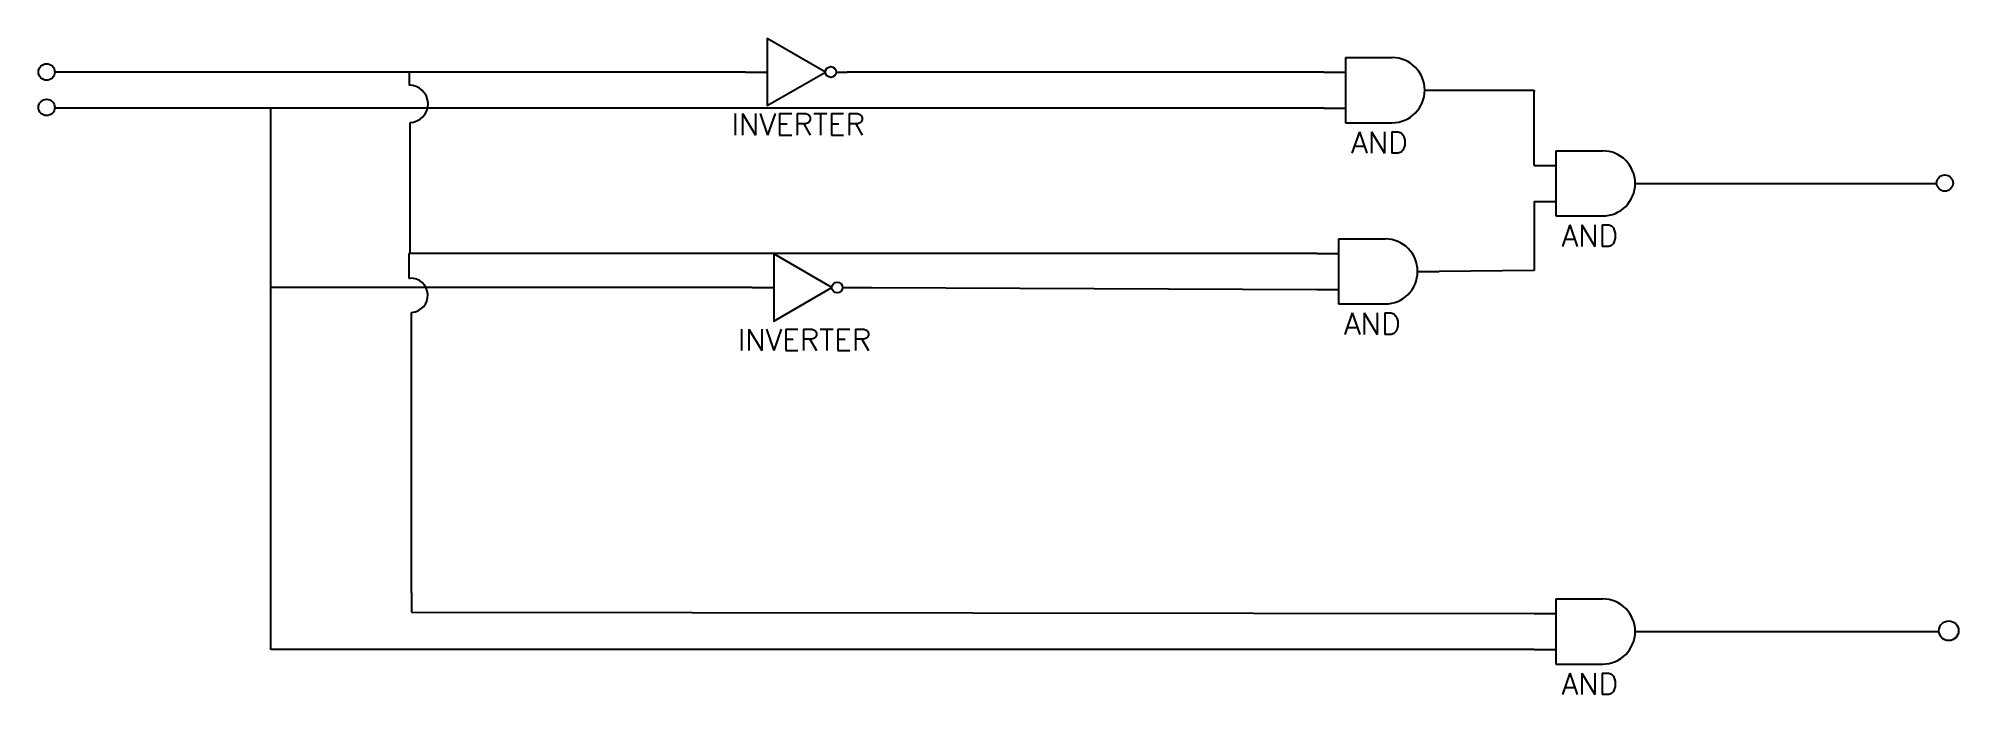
# Model space of a CAD drawing. Extents: x 0.5 to 11.6, y 1.5 to 5.3.
import ezdxf

# ---------------------------------------------------------------- set-up
doc = ezdxf.new("R2010")
doc.units = 0
doc.header["$MEASUREMENT"] = 0
for name, color, linetype in [('TEXT2', 1, 'CONTINUOUS'), ('THIN', 1, 'CONTINUOUS'), ('VISIBLE', 7, 'CONTINUOUS')]:
    doc.layers.add(name, color=color, linetype=linetype)
doc.styles.add('MYTEXT', font='ROMANS.SHX')

# ---------------------------------------------------------------- blocks, each defined once
blk = doc.blocks.new('And')
at = {"layer": 'THIN'}
for p, q in [((-0.708, 0.104), (-0.583, 0.104)), ((-0.125, 0), (0, 0)), ((-0.708, -0.104), (-0.583, -0.104))]:
    blk.add_line(p, q, dxfattribs=at)
at = {"layer": 'VISIBLE'}
for p, q in [((-0.583, 0.188), (-0.313, 0.188)), ((-0.583, 0.188), (-0.583, -0.188)), ((-0.583, -0.188), (-0.313, -0.188))]:
    blk.add_line(p, q, dxfattribs=at)
blk.add_arc((-0.313, 0), 0.188, 270, 90, dxfattribs=at)
at = {"layer": 'TEXT2', "style": 'MYTEXT'}
blk.add_text('AND', height=0.125, dxfattribs=at).set_placement((-0.551, -0.365))

msp = doc.modelspace()

# ---------------------------------------------------------------- linework, layer by layer
at = {"layer": 'THIN'}
for p, q in [((1.049, 5.146), (0.628, 5.146)), ((4.62, 5.146), (1.049, 5.146)), ((2.675, 5.146), (2.675, 5.07)), ((4.62, 5.146), (4.745, 5.146)), ((5.144, 5.146), (5.206, 5.146)), ((7.961, 5.145), (5.206, 5.146)), ((8.669, 5.041), (9.176, 5.041)), ((9.176, 5.041), (9.176, 5.035)), ((9.176, 4.606), (9.176, 5.035)), ((7.961, 4.936), (0.628, 4.936)), ((1.877, 1.807), (1.877, 4.936)), ((2.679, 4.853), (2.679, 4.097)), ((9.885, 4.502), (11.502, 4.502)), ((9.176, 4.398), (9.176, 3.999)), ((7.92, 4.097), (2.673, 4.097)), ((2.673, 4.097), (2.673, 3.953)), ((2.679, 4.097), (2.679, 4.097)), ((9.176, 3.999), (8.628, 3.993)), ((4.657, 3.9), (1.877, 3.9)), ((2.673, 3.953), (2.673, 3.953)), ((2.673, 3.953), (2.681, 3.953)), ((4.657, 3.9), (4.782, 3.9)), ((5.18, 3.9), (5.243, 3.9)), ((5.243, 3.9), (5.348, 3.9)), ((5.348, 3.9), (7.92, 3.889)), ((2.69, 2.136), (2.69, 3.756)), ((2.69, 2.136), (2.69, 2.023)), ((2.69, 2.023), (9.176, 2.015)), ((9.885, 1.911), (11.515, 1.911)), ((9.176, 1.807), (1.877, 1.807))]:
    msp.add_line(p, q, dxfattribs=at)
for centre, radius in [((0.581, 5.146), 0.0473), ((0.581, 5.146), 0.0473), ((5.112, 5.146), 0.0313), ((0.581, 4.941), 0.0473), ((11.549, 4.504), 0.0473), ((5.149, 3.9), 0.0313), ((11.572, 1.915), 0.0569)]:
    msp.add_circle(centre, radius, dxfattribs=at)
for centre, radius, start, end in [((2.677, 4.962), 0.108, 271.0617, 91.0617), ((2.685, 3.855), 0.0988, 272.8171, 92.8171)]:
    msp.add_arc(centre, radius, start, end, dxfattribs=at)
at = {"layer": 'VISIBLE'}
for points in [[(5.081, 5.146), (4.745, 5.34), (4.745, 4.952)], [(5.118, 3.9), (4.782, 4.094), (4.782, 3.706)]]:
    msp.add_lwpolyline(points, close=True, dxfattribs=at)

# ---------------------------------------------------------------- block references
at = {"layer": 'THIN'}
for p in [(8.669, 5.041), (9.885, 4.502), (8.628, 3.993), (9.885, 1.911)]:
    msp.add_blockref('And', p, dxfattribs=at)

# ---------------------------------------------------------------- texts
at = {"layer": 'THIN', "style": 'MYTEXT'}
for p in [(4.538, 4.781), (4.574, 3.535)]:
    msp.add_text('INVERTER', height=0.125, dxfattribs=at).set_placement(p)

doc.saveas('drawing.dxf')
